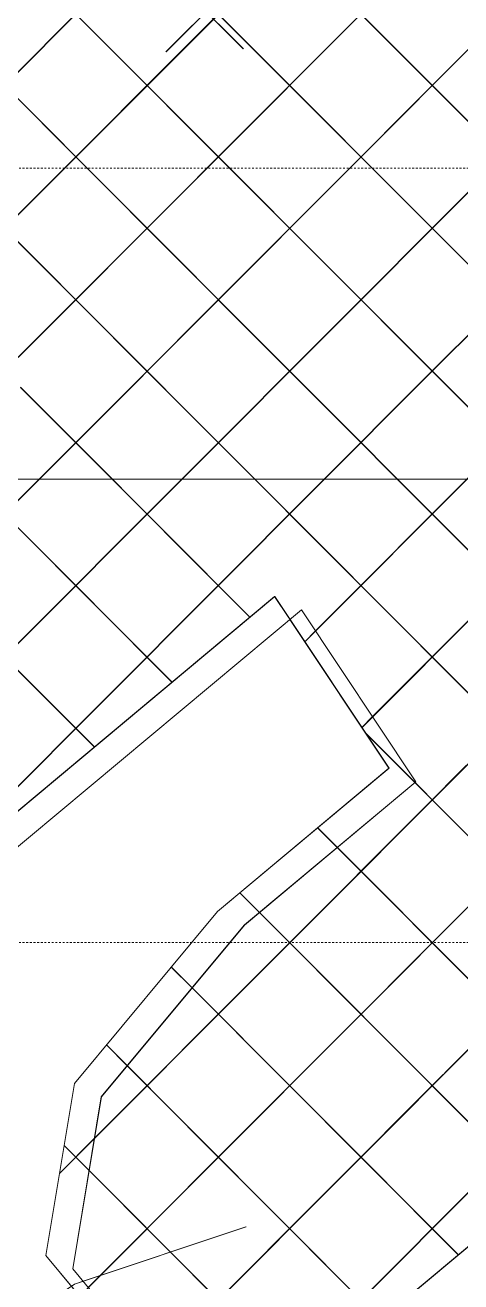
# Model space of a CAD drawing. Header units: millimetres. Extents: x -12186 to 152825, y -4386 to 9463.
# Drawn here: x 59560 to 59799, y 2194 to 2883 of the extents above; entities that cross this region are included whole.
import ezdxf

# ---------------------------------------------------------------- set-up
doc = ezdxf.new("R2010")
doc.units = ezdxf.units.MM
doc.linetypes.add('1000 Dashed', pattern=[2, 1, -1])
for name, color, linetype, lineweight in [('A-FLOR-LEVL', 51, 'Continuous', 5), ('G-ANNO-TEXT', 231, 'Continuous', 5), ('G-IMPT', 8, 'Continuous', 5), ('L-PLNT', 71, 'Continuous', 5)]:
    doc.layers.add(name, color=color, linetype=linetype, lineweight=lineweight)

# ---------------------------------------------------------------- blocks, each defined once
blk = doc.blocks.new('SVA_Shades of Green Tree - Australian_Tree_based_on_Leopard_Tree_2901-V312-Section B-B')
at = {"layer": 'G-IMPT'}
for p, q in [((12286.45, 2690.55), (12801.11, 3206.08)), ((12286.58, 2690.55), (12801.24, 3206.08)), ((12056.63, 2773.93), (12458.31, 3176.28)), ((12056.63, 2774.06), (12458.18, 3176.28)), ((12221.42, 2703.84), (12691.5, 3174.71)), ((12221.55, 2703.84), (12691.63, 3174.71)), ((12062.16, 2701.17), (12518.69, 3158.47)), ((12062.18, 2701.06), (12518.82, 3158.47)), ((12092.68, 2653.32), (12579.2, 3140.65)), ((12092.81, 2653.32), (12579.33, 3140.65)), ((12168.3, 2101.5), (13136.42, 3071.25)), ((12172.15, 2105.49), (13136.3, 3071.25)), ((12381.24, 2758.44), (12098.49, 3041.67)), ((12381.37, 2758.44), (12098.62, 3041.67)), ((12409.31, 2652.02), (12027.72, 3034.26)), ((12409.19, 2652.02), (12027.72, 3034.13)), ((12185.8, 2870.43), (12027.78, 3028.73)), ((12185.67, 2870.43), (12027.78, 3028.6)), ((12049.4, 2845.25), (12213.55, 3009.67)), ((12049.43, 2845.15), (12213.68, 3009.67)), ((12378.16, 2604.67), (12020.08, 2963.35)), ((12378.29, 2604.67), (12020.1, 2963.46)), ((12143.27, 2868.78), (12217.23, 2942.87)), ((12143.4, 2868.78), (12217.36, 2942.87)), ((12196.25, 2708.59), (12039.46, 2865.64)), ((12196.12, 2708.59), (12039.48, 2865.5)), ((12084.88, 2253.23), (12629.02, 2798.29)), ((12296.69, 2465.52), (12628.9, 2798.29)), ((12095.98, 2185.92), (12697.29, 2788.23)), ((12100.59, 2190.67), (12697.16, 2788.23)), ((12131.58, 2143.15), (12765.55, 2778.18)), ((12296.41, 2308.39), (12765.42, 2778.18)), ((12172.22, 2654.23), (12056.79, 2769.86)), ((12172.09, 2654.23), (12056.8, 2769.72)), ((12630.08, 2273.91), (12196.12, 2708.59)), ((12630.2, 2273.91), (12196.25, 2708.59)), ((12172.16, 2654.49), (12221.42, 2703.84)), ((12172.29, 2654.49), (12221.55, 2703.84)), ((12035.81, 2439.36), (12286.58, 2690.55)), ((12035.82, 2439.49), (12286.45, 2690.55)), ((12095.46, 2652.69), (12063.42, 2684.79)), ((12095.33, 2652.69), (12063.42, 2684.66)), ((12061.6, 2622.05), (12092.81, 2653.32)), ((12061.61, 2622.19), (12092.68, 2653.32)), ((12189.29, 2558.58), (12095.33, 2652.69)), ((12189.42, 2558.58), (12095.46, 2652.69)), ((12156.07, 2638.38), (12172.16, 2654.49)), ((12156.2, 2638.38), (12172.29, 2654.49)), ((12745.36, 2080), (12172.09, 2654.23)), ((12745.49, 2080), (12172.22, 2654.23)), ((12219.63, 2545.06), (12316.41, 2642.01)), ((12225.45, 2551.02), (12316.28, 2642.01)), ((12053.18, 2535.19), (12156.2, 2638.38)), ((12053.21, 2535.34), (12156.07, 2638.38)), ((12146.7, 2522.94), (12061.21, 2608.57)), ((12146.57, 2522.94), (12061.21, 2608.44)), ((12250.95, 2498.01), (12360.04, 2607.28)), ((12256.78, 2503.97), (12359.91, 2607.28)), ((12219.5, 2545.06), (12225.45, 2551.02)), ((12103.86, 2487.3), (12053.6, 2537.63)), ((12103.98, 2487.3), (12053.62, 2537.74)), ((12250.82, 2498.01), (12256.78, 2503.97)), ((12280.01, 2467.71), (12252.96, 2494.8)), ((12705.66, 2041.47), (12253.09, 2494.8)), ((12104.05, 2272.56), (12296.41, 2465.24)), ((12705.53, 2041.47), (12280.01, 2467.71)), ((12237.29, 2432.07), (12226.51, 2442.86)), ((12702.56, 1966.14), (12226.64, 2442.86)), ((12702.43, 1966.14), (12237.29, 2432.07)), ((12194.57, 2396.43), (12183.8, 2407.22)), ((12346.67, 2244.21), (12183.93, 2407.22)), ((12346.54, 2244.21), (12194.57, 2396.43)), ((12157.61, 2355.03), (12146.15, 2366.5)), ((12303.95, 2208.56), (12146.28, 2366.5)), ((12303.82, 2208.56), (12157.61, 2355.03)), ((12122.01, 2312.26), (12110.56, 2323.73)), ((12262.47, 2171.68), (12110.68, 2323.73)), ((12262.34, 2171.68), (12122.01, 2312.26)), ((12131.45, 2143.15), (12295.58, 2307.55)), ((12084.76, 2253.23), (12104.05, 2272.56)), ((12101.09, 2254.78), (12087.31, 2268.58)), ((12231.15, 2124.64), (12087.44, 2268.58)), ((12231.02, 2124.64), (12101.09, 2254.78)), ((12187.21, 2223.97), (12097.73, 2194.11))]:
    blk.add_line(p, q, dxfattribs=at)
at = {"layer": 'G-IMPT', "flags": 128}
for points in [[(12203.05, 2082.44), (12265.88, 2176.79), (12360.12, 2255.43), (12422.94, 2161.07), (12375.82, 2066.71), (12470.06, 2003.8), (12564.3, 1940.9), (12658.54, 1877.99), (12705.66, 1972.35), (12705.66, 2066.71), (12799.9, 2098.16), (12894.14, 2113.89), (12909.85, 2208.25), (12815.61, 2271.15), (12721.37, 2255.43), (12627.13, 2255.43), (12642.84, 2349.79), (12737.08, 2396.96), (12831.31, 2412.69), (12894.14, 2507.05), (12988.38, 2554.23)], [(12035.55, 2430.19), (12203.05, 2569.95), (12265.88, 2475.6), (12171.64, 2396.96), (12093.1, 2302.61), (12077.4, 2208.25), (12155.93, 2113.89), (12203.05, 2066.71)], [(12035.55, 2430.3), (12202.92, 2569.95), (12210.74, 2558.21)], [(12211.39, 2557.24), (12265.75, 2475.6), (12171.51, 2396.96), (12092.97, 2302.61), (12077.27, 2208.25), (12100.55, 2180.27)], [(12202.92, 2082.44), (12265.75, 2176.79), (12359.99, 2255.43), (12368.46, 2242.71)], [(12187.34, 2223.97), (12093.1, 2192.52), (12041.06, 2157.78)], [(12097.73, 2194.11), (12092.97, 2192.52), (12041.06, 2157.87)]]:
    blk.add_lwpolyline(points, dxfattribs=at)
at = {"layer": 'L-PLNT'}
for p, q in [((12035.84, 2410.76), (12217.77, 2562.56)), ((12217.73, 2562.56), (12035.84, 2410.8)), ((12280.55, 2468.2), (12217.73, 2562.56)), ((12217.73, 2562.56), (12217.77, 2562.56)), ((12217.77, 2562.56), (12280.6, 2468.2)), ((12280.6, 2468.2), (12186.36, 2389.57)), ((12186.36, 2389.61), (12280.55, 2468.2)), ((12280.55, 2468.2), (12280.6, 2468.2)), ((12107.78, 2295.21), (12186.31, 2389.57)), ((12186.36, 2389.57), (12107.82, 2295.21)), ((12186.31, 2389.57), (12186.36, 2389.57)), ((12092.07, 2200.85), (12107.78, 2295.21)), ((12107.82, 2295.21), (12092.12, 2200.85)), ((12107.82, 2295.21), (12107.78, 2295.21)), ((12106.1, 2184), (12092.07, 2200.85)), ((12092.07, 2200.85), (12092.12, 2200.85)), ((12092.12, 2200.85), (12106.14, 2184))]:
    blk.add_line(p, q, dxfattribs=at)

msp = doc.modelspace()

# ---------------------------------------------------------------- linework, layer by layer
at = {"layer": 'A-FLOR-LEVL', "linetype": '1000 Dashed'}
for p, q in [((40316.76, 2805), (71229.08, 2805)), ((40316.76, 2380), (71229.08, 2380))]:
    msp.add_line(p, q, dxfattribs=at)
at = {"layer": 'G-ANNO-TEXT', "color": 7}
msp.add_line((59095.8, 2634.31), (62895.47, 2634.31), dxfattribs=at)

# ---------------------------------------------------------------- block references
at = {"layer": 'L-PLNT'}
msp.add_blockref('SVA_Shades of Green Tree - Australian_Tree_based_on_Leopard_Tree_2901-V312-Section B-B', (47494.18, 0), dxfattribs=at)

doc.saveas('drawing.dxf')
